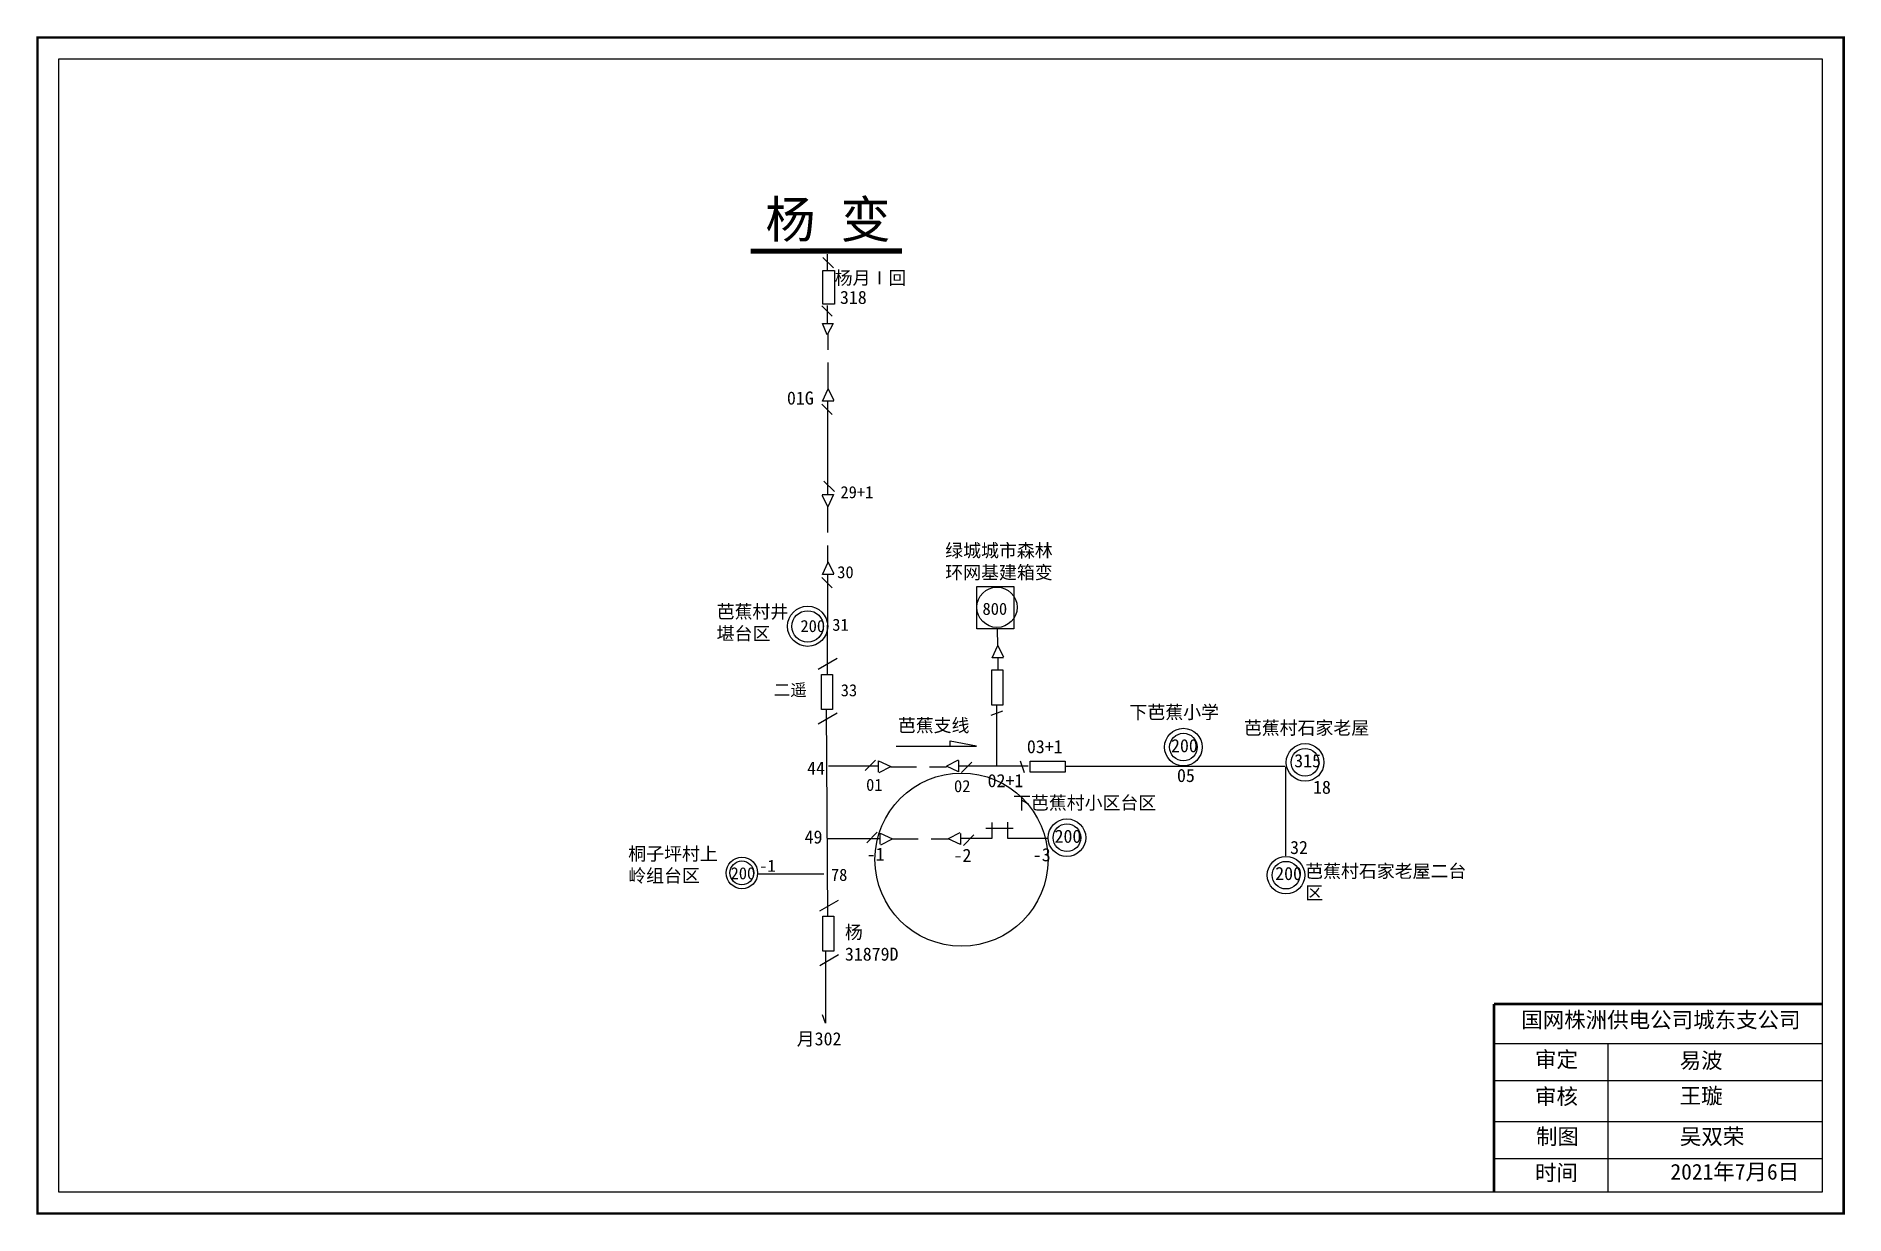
# Model space of a CAD drawing. Extents: x 0 to 344, y 0 to 224.
import ezdxf

# ---------------------------------------------------------------- set-up
doc = ezdxf.new("R2010")
doc.units = 0
doc.header["$LTSCALE"] = 0.774411
doc.linetypes.add('ACAD_ISO02W100', pattern=[15, 12, -3])
doc.linetypes.add('DASHED2', pattern=[9.525, 6.35, -3.175])
doc.layers.get('0').update_dxf_attribs({"linetype": 'CONTINUOUS'})
doc.layers.add('0-RefEdit0', color=7, linetype='CONTINUOUS')
doc.layers.add('Layer2', color=1, linetype='CONTINUOUS')
doc.styles.get("Standard").update_dxf_attribs({"font": '', "height": 2.5})
doc.styles.add('字体', font='simkai_0.ttf', dxfattribs={"height": 2.5})
doc.styles.get('Standard').set_extended_font_data('SimSun')

# ---------------------------------------------------------------- blocks, each defined once
blk = doc.blocks.new('A$C554B5348')
at = {"linetype": 'Continuous'}
for p, q in [((2.2, 12.74), (0.22, 14.72)), ((1.98, 3.51), (0, 5.49)), ((1.07, 1.99), (1.07, 5.55)), ((0.11, 2.14), (2.19, 2.14)), ((1, 0), (0.12, 2.13)), ((2.19, 2.14), (1, 0))]:
    blk.add_line(p, q, dxfattribs=at)
at = {"linetype": 'ACAD_ISO02W100'}
blk.add_line((1.06, 12.24), (1.06, 15.33), dxfattribs=at)
blk.add_lwpolyline([(2.39, 5.84), (0.18, 5.84), (0.18, 12.24), (2.39, 12.24)], close=True, dxfattribs=at)
blk = doc.blocks.new('A$C6B965233')
at = {"linetype": 'Continuous'}
for radius in [3.58, 2.63]:
    blk.add_circle((3.58, 3.58), radius, dxfattribs=at)

msp = doc.modelspace()

# ---------------------------------------------------------------- linework, layer by layer
at = {"linetype": 'DASHED2'}
for p, q in [((150.54, 157.15), (150.54, 167.51)), ((150.44, 134.63), (150.44, 124.01)), ((162.46, 85.1), (173.08, 85.1)), ((162.77, 71.34), (173.38, 71.34))]:
    msp.add_line(p, q, dxfattribs=at)
at = {"linetype": 'Continuous'}
for p, q in [((149.48, 154.72), (150.54, 157.05)), ((151.71, 154.82), (150.54, 157.05)), ((151.3, 152.17), (149.32, 154.14)), ((151.6, 154.72), (149.48, 154.72)), ((150.51, 139.48), (150.51, 154.61)), ((150.51, 136.94), (150.51, 142.72)), ((149.74, 139.49), (151.72, 137.51)), ((149.33, 136.83), (150.49, 134.61)), ((149.43, 136.94), (151.55, 136.94)), ((151.55, 136.94), (150.49, 134.61)), ((149.48, 121.71), (150.54, 124.04)), ((151.71, 121.81), (150.54, 124.04)), ((151.3, 119.15), (149.32, 121.13)), ((151.6, 121.71), (149.48, 121.71)), ((150.4, 102.56), (150.51, 121.71)), ((182.87, 108.19), (182.81, 111.31)), ((181.79, 105.86), (182.85, 108.19)), ((184.02, 105.96), (182.85, 108.19)), ((148.67, 103.68), (152.24, 105.75)), ((183.91, 105.86), (181.79, 105.86)), ((182.87, 105.95), (182.86, 103.49)), ((182.64, 85.35), (182.69, 96.72)), ((148.67, 93.3), (152.24, 95.37)), ((150.51, 56.73), (150.21, 96.02)), ((181.61, 94.94), (183.83, 95.75)), ((157.6, 84.39), (159.57, 86.37)), ((160.15, 84.09), (160.15, 86.21)), ((160.15, 86.21), (162.48, 85.15)), ((175.28, 86.36), (173.05, 85.2)), ((175.38, 86.26), (175.38, 84.14)), ((187.09, 86.25), (187.9, 84.03)), ((160.25, 83.99), (162.48, 85.15)), ((175.38, 84.14), (173.05, 85.2)), ((177.93, 85.96), (175.96, 83.98)), ((195.76, 85.21), (237.54, 85.21)), ((237.63, 85.1), (237.63, 68.14)), ((157.9, 70.63), (159.88, 72.61)), ((160.45, 70.33), (160.45, 72.45)), ((160.45, 72.45), (162.78, 71.39)), ((175.61, 72.51), (173.39, 71.35)), ((175.72, 72.41), (175.72, 70.29)), ((180.58, 73.39), (185.8, 73.39)), ((181.75, 71.47), (181.75, 74.51)), ((184.74, 71.42), (184.74, 74.53)), ((150.47, 71.45), (160.48, 71.45)), ((160.56, 70.22), (162.78, 71.39)), ((175.72, 70.29), (173.39, 71.35)), ((175.67, 71.47), (181.75, 71.47)), ((178.27, 72.11), (176.29, 70.13)), ((184.78, 71.47), (192.36, 71.47)), ((148.93, 57.64), (152.5, 59.71)), ((148.93, 47.25), (152.5, 49.33)), ((150.05, 49.94), (150.05, 36.26)), ((150.05, 36.26), (149.49, 37.88)), ((277.38, 32.42), (339.75, 32.42)), ((299.03, 32.41), (299.03, 4.08)), ((277.38, 25.32), (339.75, 25.32)), ((277.38, 17.57), (339.75, 17.57)), ((277.38, 10.47), (339.75, 10.47))]:
    msp.add_line(p, q, dxfattribs=at)
at = {"color": 7, "linetype": 'Continuous'}
for p, q in [((173.79, 89.07), (173.79, 90.03)), ((178.8, 89.02), (173.79, 89.98)), ((163.5, 89.02), (178.8, 89.02)), ((150.62, 85.28), (160.15, 85.28)), ((175.38, 85.28), (188.62, 85.28))]:
    msp.add_line(p, q, dxfattribs=at)
at = {"linetype": 'Continuous', "const_width": 0.5}
msp.add_lwpolyline([(-0.05, 223.98), (343.93, 223.98), (343.93, 0.02), (-0.05, 0.02)], close=True, dxfattribs=at)
at = {"linetype": 'Continuous'}
for points in [[(4, 219.94), (339.88, 219.94), (339.88, 4.06), (4, 4.06)], [(178.86, 119.44), (185.9, 119.44), (185.9, 111.39), (178.86, 111.39)], [(183.79, 103.53), (183.79, 96.85), (181.7, 96.85), (181.7, 103.53)], [(151.37, 102.68), (151.37, 95.99), (149.28, 95.99), (149.28, 102.68)], [(195.68, 84.07), (188.99, 84.07), (188.99, 86.16), (195.68, 86.16)], [(151.62, 56.64), (151.62, 49.95), (149.54, 49.95), (149.54, 56.64)]]:
    msp.add_lwpolyline(points, close=True, dxfattribs=at)
for points, const_width in [([(164.59, 183.31), (135.76, 183.29)], 1), ([(277.35, 39.93), (277.35, 4.2)], 0.5), ([(277.38, 39.93), (339.75, 39.93)], 0.5)]:
    msp.add_lwpolyline(points, dxfattribs=dict(at, const_width=const_width))
msp.add_circle((182.69, 115.47), 3.84, dxfattribs=at)
for centre, radius in [((146.63, 111.85), 3.83), ((146.62, 111.82), 3)]:
    msp.add_circle(centre, radius)
at = {"color": 1, "linetype": 'Continuous'}
msp.add_circle((175.94, 67.41), 16.48, dxfattribs=at)
at = {"color": 7}
msp.add_circle((134.11, 64.88), 3, dxfattribs=at)
at = {"layer": '0-RefEdit0', "color": 0, "linetype": 'ByBlock', "ltscale": 2}
msp.add_line((137.23, 64.72), (149.71, 64.72), dxfattribs=at)
at = {"layer": 'Layer2', "color": 7, "linetype": 'Continuous'}
msp.add_circle((134.11, 64.88), 2.27, dxfattribs=at)

# ---------------------------------------------------------------- block references
at = {"linetype": 'Continuous'}
for name, p in [('A$C554B5348', (149.33, 167.38)), ('A$C6B965233', (214.62, 85.26)), ('A$C6B965233', (237.79, 82.35)), ('A$C6B965233', (192.44, 68.01)), ('A$C6B965233', (234.16, 60.87))]:
    msp.add_blockref(name, p, dxfattribs=at)

# ---------------------------------------------------------------- texts
at = {"linetype": 'Continuous', "attachment_point": 1, "style": '字体'}
for s, insert, char_height, width in [('杨 变', (138.57, 192.83), 7, 27.4955), ('杨月Ⅰ回', (151.78, 179.45), 2.5, 14.4588), ('01G', (142.69, 156.57), 2.5, 5.6554), ('绿城城市森林环网基建箱变', (172.84, 127.53), 2.5, 21.2463), ('{\\fSimSun|b0|i0|c134|p2;芭蕉村井堪台区}', (129.31, 115.89), 2.5, 16.229), ('下芭蕉小学', (207.93, 96.74), 2.5, 21.2463), ('芭蕉支线', (163.81, 94.23), 2.5, 31.3826), ('芭蕉村石家老屋', (229.71, 93.75), 2.5, 31.0956), ('{\\fSimSun|b0|i0|c134|p2;03+1}', (188.39, 90.18), 2.5, 13.8093), ('{\\fSimSun|b0|i0|c134|p2;200}', (215.84, 90.36), 2.5, 5.6554), ('{\\fSimSun|b0|i0|c134|p2;315}', (239.3, 87.5), 2.5, 5.6554), ('44', (146.54, 86.09), 2.5, 5.6554), ('{\\fSimSun|b0|i0|c134|p2;02+1}', (180.91, 83.71), 2.5, 13.8093), ('{\\fSimSun|b0|i0|c134|p2;05}', (216.98, 84.69), 2.5, 5.6554), ('下芭蕉村小区台区', (185.75, 79.49), 2.5, 30.9234), ('18', (242.89, 82.45), 2.5, 5.6554), ('49', (146.06, 72.98), 2.5, 5.6554), ('{\\fSimSun|b0|i0|c134|p2;200}', (193.66, 73.11), 2.5, 5.6554), ('{\\fSimSun|b0|i0|c134|p2;-1}', (157.88, 69.7), 2.5, 5.6554), ('{\\fSimSun|b0|i0|c134|p2;-2}', (174.42, 69.48), 2.5, 5.6554), ('{\\fSimSun|b0|i0|c134|p2;-3}', (189.52, 69.59), 2.5, 5.6554), ('32', (238.52, 70.98), 2.5, 5.6554), ('{\\fSimSun|b0|i0|c134|p2;200}', (235.68, 66.02), 2.5, 5.6554), ('芭蕉村石家老屋二台区', (241.39, 66.48), 2.5, 31.0956), ('{\\fSimSun|b0|i0|c134|p2;杨31879D}', (153.73, 54.84), 2.5, 5.6554), ('国网株洲供电公司城东支公司', (282.55, 38.4), 3, 82.0179), ('审定', (285.17, 30.86), 3, 23.4615), ('{\\fSimSun|b0|i0|c134|p2;易波}', (312.71, 30.67), 3, 23.4615), ('审核', (285.17, 23.8), 3, 23.4615), ('{\\fSimSun|b0|i0|c134|p2;王璇}', (312.72, 23.93), 3, 33.0539), ('制图', (285.34, 16.18), 3, 23.4615), ('{\\fSimSun|b0|i0|c134|p2;吴双荣}', (312.76, 16.18), 3, 23.4615), ('时间', (285.17, 9.3), 3, 23.4615), ('{\\fSimSun|b0|i0|c134|p2;2021年7月6日}', (310.96, 9.47), 3, 26.8549)]:
    msp.add_mtext(s, dxfattribs=dict(at, insert=insert, char_height=char_height, width=width))
at = {"linetype": 'Continuous', "insert": (152.79, 175.74), "char_height": 2.5, "width": 5.6554, "attachment_point": 1}
msp.add_mtext('318', dxfattribs=at)
at = {"color": 7, "attachment_point": 1}
for s, insert, char_height, width in [('29+1', (152.88, 138.54), 2.3, 16.4292), ('30', (152.27, 123.3), 2.3, 16.4292), ('31', (151.32, 113.29), 2.3, 16.4292), ('二遥', (140.19, 100.88), 2.3, 16.4292), ('33', (152.94, 100.82), 2.3, 16.4292), ('01', (157.77, 82.81), 2.3, 16.4292), ('02', (174.51, 82.56), 2.3, 16.4292), ('桐子坪村上岭组台区', (112.46, 69.78), 2.5, 17.6699), ('200', (131.96, 65.96), 2.3, 4.8377), ('-1', (137.41, 67.39), 2.3, 16.4292), ('78', (151.07, 65.67), 2.3, 16.4292)]:
    msp.add_mtext(s, dxfattribs=dict(at, insert=insert, char_height=char_height, width=width))
at = {"char_height": 2.3, "width": 4.8377, "attachment_point": 1}
for s, insert in [('800', (179.94, 116.33)), ('200', (145.26, 113.05))]:
    msp.add_mtext(s, dxfattribs=dict(at, insert=insert))
at = {"color": 7, "insert": (144.56, 34.54), "char_height": 2.5, "width": 16.9684, "attachment_point": 1, "style": '字体'}
msp.add_mtext('月302', dxfattribs=at)

doc.saveas('drawing.dxf')
